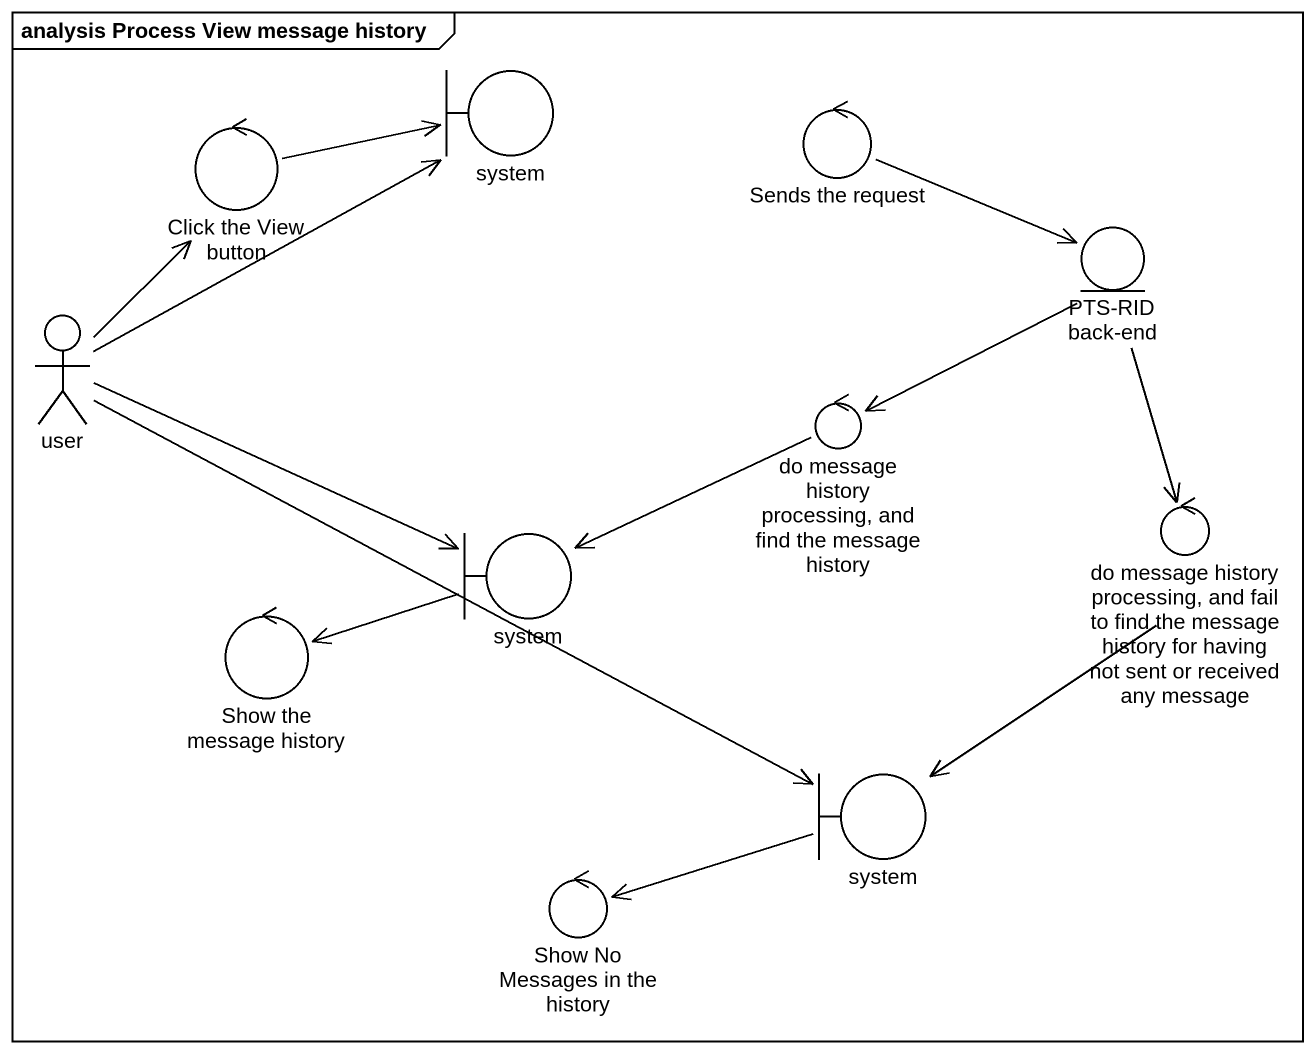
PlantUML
@startuml
mainframe analysis Process View message history
boundary system
control "Click the View button" as Click_the_View_button
control "Sends the request" as Sends_the_request
entity "PTS-RID back-end" as PTS_RID_back_end
actor user
control "do message history processing, and find the message history" as do_message_history
control "do message history processing, and fail to find the message history for having not sent or received any message" as do_message_history_2
boundary "system" as system_2
control "Show the message history" as Show_the_message_history
boundary "system" as system_3
control "Show No Messages in the history" as Show_No_Messages_in_the
Click_the_View_button -right-> system
Sends_the_request -right-> PTS_RID_back_end
PTS_RID_back_end --> do_message_history
PTS_RID_back_end --> do_message_history_2
user -right-> system
user -up-> Click_the_View_button
user -right-> system_2
user -right-> system_3
do_message_history -left-> system_2
do_message_history_2 --> system_3
system_2 -left-> Show_the_message_history
system_3 -left-> Show_No_Messages_in_the
@enduml
